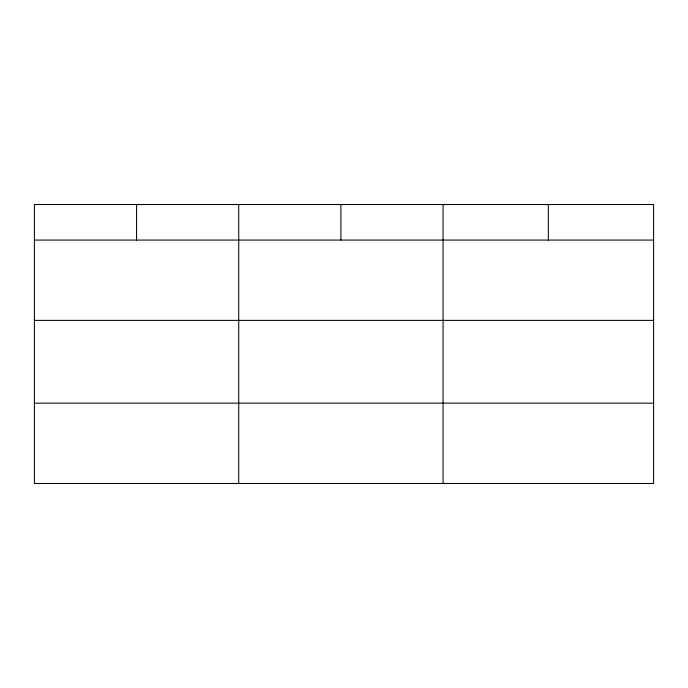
<?xml version="1.0" encoding="UTF-8"?>
<svg xmlns="http://www.w3.org/2000/svg" width="688" height="688" viewBox="0 0 688 688"><rect width="100%" height="100%" fill="white"/><g stroke="black" fill="none" stroke-linecap="round" stroke-linejoin="round"><path stroke-width="1.03" d="M653.6 320.393L653.6 204.525L34.4 204.525L34.4 483.475L653.6 483.475L653.6 320.393L34.4 320.393M34.4 240.069L653.6 240.069M34.4 403.151L653.6 403.151M548.336 204.525L548.336 240.069M443.072 204.525L443.072 483.475M340.904 204.525L340.904 240.069M238.736 204.525L238.736 483.475M136.568 204.525L136.568 240.069"/></g></svg>
